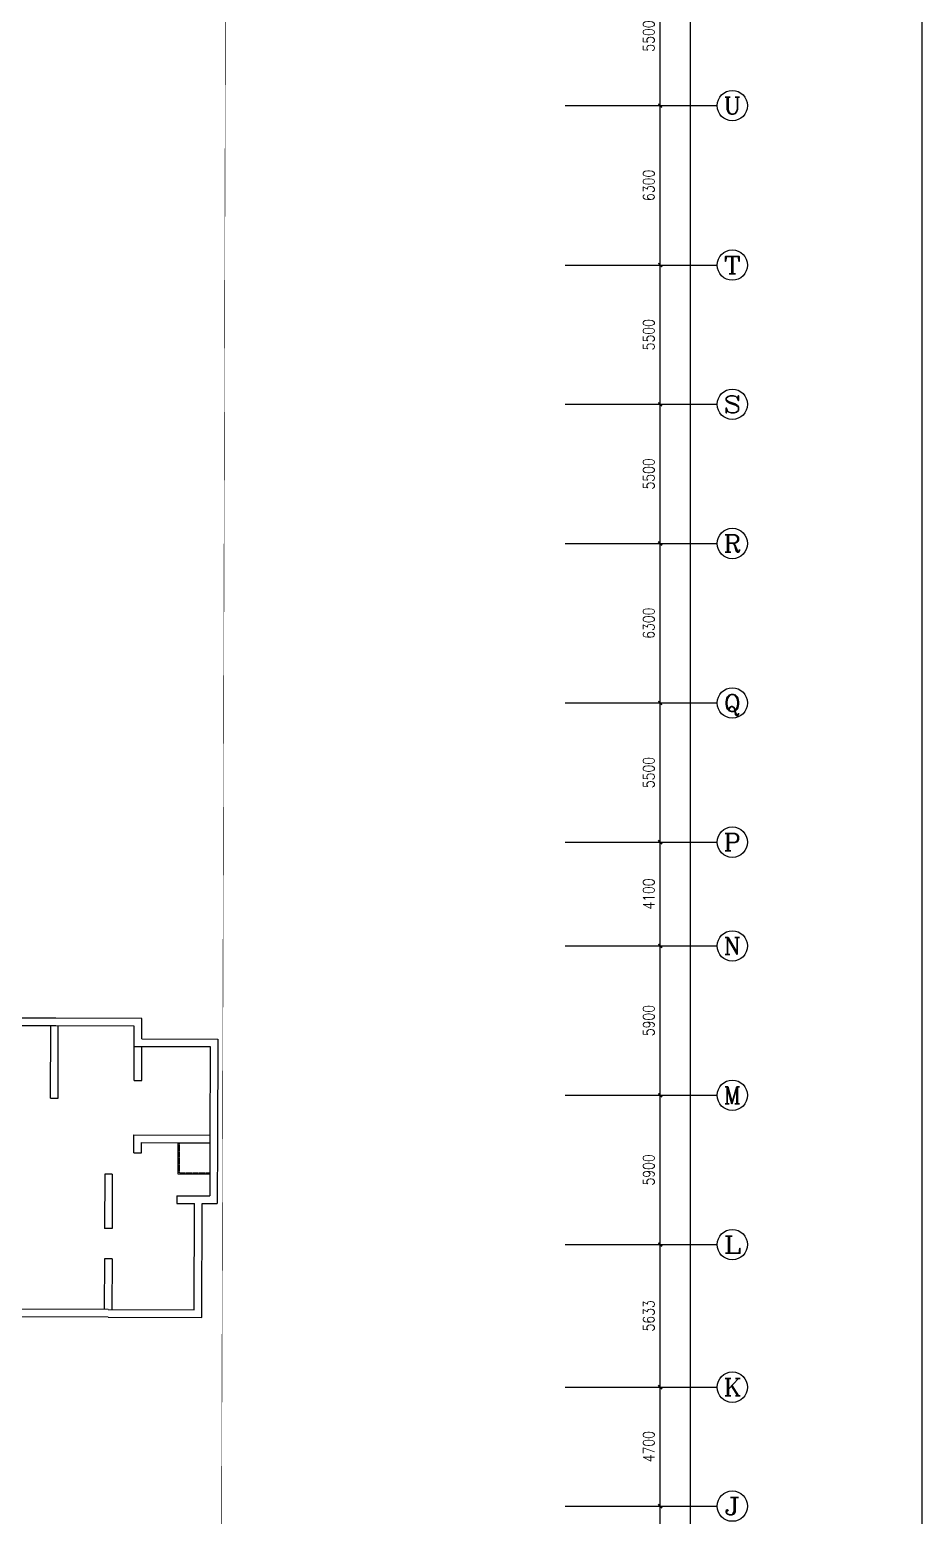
# Model space of a CAD drawing. Extents: x -1348811 to -222202, y -369435 to 53046.
# Drawn here: x -492144 to -456883, y -190593 to -131861 of the extents above; entities that cross this region are included whole.
import ezdxf
from ezdxf.enums import TextEntityAlignment as Align

# ---------------------------------------------------------------- set-up
doc = ezdxf.new("R2010")
doc.units = 0
doc.header["$LTSCALE"] = 10
doc.header["$MEASUREMENT"] = 0
doc.header["$PDMODE"] = 3
doc.linetypes.add('DASH', pattern=[0.35, 0.25, -0.1])
doc.linetypes.add('DASHDOT', pattern=[25.4, 12.7, -6.35, 0, -6.35])
doc.layers.get('0').update_dxf_attribs({"linetype": 'CONTINUOUS'})
doc.layers.get('Defpoints').update_dxf_attribs({"linetype": 'CONTINUOUS'})
for name, color, linetype in [('AXIS', 3, 'CONTINUOUS'), ('AXIS_TEXT', 7, 'CONTINUOUS'), ('JPS-J-0', 6, 'CONTINUOUS'), ('wall', 8, 'CONTINUOUS'), ('图框', 7, 'CONTINUOUS'), ('控制线', 5, 'CONTINUOUS'), ('防火分区', 6, 'CONTINUOUS')]:
    doc.layers.add(name, color=color, linetype=linetype)
doc.styles.add('_TCH_AXIS', font='COMPLEX', dxfattribs={"bigfont": 'GBCBIG'})
doc.styles.add('COMPLEX', font='COMPLEX')
doc.styles.add('DIM_FONT', font='SIMPLEX', dxfattribs={"width": 0.8, "bigfont": 'HZTXT'})
doc.dimstyles.new('DIMN150', dxfattribs={"dimscale": 1.5, "dimtxt": 300, "dimasz": 100, "dimexe": 250, "dimexo": 300, "dimgap": 150, "dimtad": 1, "dimdec": 0, "dimzin": 0, "dimdsep": 46, "dimtxsty": 'DIM_FONT', "dimblk": 'ARCHTICK', "dimcen": 0.09, "dimclrt": 7, "dimazin": 2, "dimtfac": 1, "dimtdec": 0, "dimtix": 1, "dimtmove": 2, "dimatfit": 3, "dimfxl": 0, "dimtolj": 1, "dimtzin": 0, "dimarcsym": 0})

# ---------------------------------------------------------------- blocks, each defined once
blk = doc.blocks.new('_ArchTick')
at = {"color": 0, "linetype": 'ByBlock', "const_width": 0.4}
blk.add_lwpolyline([(-0.5, -0.5), (0.5, 0.5)], dxfattribs=at)
blk = doc.blocks.new('*D212')
at = {"layer": 'AXIS', "color": 0, "lineweight": -2}
for p, q in [((123531, 0), (128406, 0)), ((128031, -211333), (128031, 0)), ((123531, -211333), (128406, -211333))]:
    blk.add_line(p, q, dxfattribs=at)
at = {"layer": 'Defpoints', "color": 0}
for p in [(123081, 0), (128031, 0), (123081, -211333)]:
    blk.add_point(p, dxfattribs=at)
at = {"layer": 'AXIS', "color": 0, "lineweight": -2, "xscale": 150, "yscale": 150, "zscale": 150}
for p, rotation in [((128031, 0), 90), ((128031, -211333), 270)]:
    blk.add_blockref('_ArchTick', p, dxfattribs=dict(at, rotation=rotation))
at = {"layer": 'AXIS', "color": 7, "insert": (127581, -105667), "char_height": 450, "attachment_point": 5, "rotation": 90, "style": 'DIM_FONT'}
blk.add_mtext('\\A1;211333', dxfattribs=at)
blk = doc.blocks.new('*D220')
at = {"layer": 'AXIS', "color": 0, "lineweight": -2}
for p, q in [((123531, -173933), (127206, -173933)), ((126831, -176733), (126831, -173933)), ((123531, -176733), (127206, -176733))]:
    blk.add_line(p, q, dxfattribs=at)
at = {"layer": 'Defpoints', "color": 0}
for p in [(123081, -173933), (126831, -173933), (123081, -176733)]:
    blk.add_point(p, dxfattribs=at)
at = {"layer": 'AXIS', "color": 0, "lineweight": -2, "xscale": 150, "yscale": 150, "zscale": 150}
for p, rotation in [((126831, -173933), 90), ((126831, -176733), 270)]:
    blk.add_blockref('_ArchTick', p, dxfattribs=dict(at, rotation=rotation))
at = {"layer": 'AXIS', "color": 7, "insert": (126381, -175333), "char_height": 450, "attachment_point": 5, "rotation": 90, "style": 'DIM_FONT'}
blk.add_mtext('\\A1;2800', dxfattribs=at)
blk = doc.blocks.new('*D221')
at = {"layer": 'AXIS', "color": 0, "lineweight": -2}
for p, q in [((123531, -169233), (127206, -169233)), ((126831, -173933), (126831, -169233)), ((123531, -173933), (127206, -173933))]:
    blk.add_line(p, q, dxfattribs=at)
at = {"layer": 'Defpoints', "color": 0}
for p in [(123081, -169233), (126831, -169233), (123081, -173933)]:
    blk.add_point(p, dxfattribs=at)
at = {"layer": 'AXIS', "color": 0, "lineweight": -2, "xscale": 150, "yscale": 150, "zscale": 150}
for p, rotation in [((126831, -169233), 90), ((126831, -173933), 270)]:
    blk.add_blockref('_ArchTick', p, dxfattribs=dict(at, rotation=rotation))
at = {"layer": 'AXIS', "color": 7, "insert": (126381, -171583), "char_height": 450, "attachment_point": 5, "rotation": 90, "style": 'DIM_FONT'}
blk.add_mtext('\\A1;4700', dxfattribs=at)
blk = doc.blocks.new('*D222')
at = {"layer": 'AXIS', "color": 0, "lineweight": -2}
for p, q in [((123531, -163600), (127206, -163600)), ((126831, -169233), (126831, -163600)), ((123531, -169233), (127206, -169233))]:
    blk.add_line(p, q, dxfattribs=at)
at = {"layer": 'Defpoints', "color": 0}
for p in [(123081, -163600), (126831, -163600), (123081, -169233)]:
    blk.add_point(p, dxfattribs=at)
at = {"layer": 'AXIS', "color": 0, "lineweight": -2, "xscale": 150, "yscale": 150, "zscale": 150}
for p, rotation in [((126831, -163600), 90), ((126831, -169233), 270)]:
    blk.add_blockref('_ArchTick', p, dxfattribs=dict(at, rotation=rotation))
at = {"layer": 'AXIS', "color": 7, "insert": (126381, -166417), "char_height": 450, "attachment_point": 5, "rotation": 90, "style": 'DIM_FONT'}
blk.add_mtext('\\A1;5633', dxfattribs=at)
blk = doc.blocks.new('*D223')
at = {"layer": 'AXIS', "color": 0, "lineweight": -2}
for p, q in [((123531, -157700), (127206, -157700)), ((126831, -163600), (126831, -157700)), ((123531, -163600), (127206, -163600))]:
    blk.add_line(p, q, dxfattribs=at)
at = {"layer": 'Defpoints', "color": 0}
for p in [(123081, -157700), (126831, -157700), (123081, -163600)]:
    blk.add_point(p, dxfattribs=at)
at = {"layer": 'AXIS', "color": 0, "lineweight": -2, "xscale": 150, "yscale": 150, "zscale": 150}
for p, rotation in [((126831, -157700), 90), ((126831, -163600), 270)]:
    blk.add_blockref('_ArchTick', p, dxfattribs=dict(at, rotation=rotation))
at = {"layer": 'AXIS', "color": 7, "insert": (126381, -160650), "char_height": 450, "attachment_point": 5, "rotation": 90, "style": 'DIM_FONT'}
blk.add_mtext('\\A1;5900', dxfattribs=at)
blk = doc.blocks.new('*D224')
at = {"layer": 'AXIS', "color": 0, "lineweight": -2}
for p, q in [((123531, -151800), (127206, -151800)), ((126831, -157700), (126831, -151800)), ((123531, -157700), (127206, -157700))]:
    blk.add_line(p, q, dxfattribs=at)
at = {"layer": 'Defpoints', "color": 0}
for p in [(123081, -151800), (126831, -151800), (123081, -157700)]:
    blk.add_point(p, dxfattribs=at)
at = {"layer": 'AXIS', "color": 0, "lineweight": -2, "xscale": 150, "yscale": 150, "zscale": 150}
for p, rotation in [((126831, -151800), 90), ((126831, -157700), 270)]:
    blk.add_blockref('_ArchTick', p, dxfattribs=dict(at, rotation=rotation))
at = {"layer": 'AXIS', "color": 7, "insert": (126381, -154750), "char_height": 450, "attachment_point": 5, "rotation": 90, "style": 'DIM_FONT'}
blk.add_mtext('\\A1;5900', dxfattribs=at)
blk = doc.blocks.new('*D225')
at = {"layer": 'AXIS', "color": 0, "lineweight": -2}
for p, q in [((123531, -147700), (127206, -147700)), ((126831, -151800), (126831, -147700)), ((123531, -151800), (127206, -151800))]:
    blk.add_line(p, q, dxfattribs=at)
at = {"layer": 'Defpoints', "color": 0}
for p in [(123081, -147700), (126831, -147700), (123081, -151800)]:
    blk.add_point(p, dxfattribs=at)
at = {"layer": 'AXIS', "color": 0, "lineweight": -2, "xscale": 150, "yscale": 150, "zscale": 150}
for p, rotation in [((126831, -147700), 90), ((126831, -151800), 270)]:
    blk.add_blockref('_ArchTick', p, dxfattribs=dict(at, rotation=rotation))
at = {"layer": 'AXIS', "color": 7, "insert": (126381, -149750), "char_height": 450, "attachment_point": 5, "rotation": 90, "style": 'DIM_FONT'}
blk.add_mtext('\\A1;4100', dxfattribs=at)
blk = doc.blocks.new('*D226')
at = {"layer": 'AXIS', "color": 0, "lineweight": -2}
for p, q in [((123531, -142200), (127206, -142200)), ((126831, -147700), (126831, -142200)), ((123531, -147700), (127206, -147700))]:
    blk.add_line(p, q, dxfattribs=at)
at = {"layer": 'Defpoints', "color": 0}
for p in [(123081, -142200), (126831, -142200), (123081, -147700)]:
    blk.add_point(p, dxfattribs=at)
at = {"layer": 'AXIS', "color": 0, "lineweight": -2, "xscale": 150, "yscale": 150, "zscale": 150}
for p, rotation in [((126831, -142200), 90), ((126831, -147700), 270)]:
    blk.add_blockref('_ArchTick', p, dxfattribs=dict(at, rotation=rotation))
at = {"layer": 'AXIS', "color": 7, "insert": (126381, -144950), "char_height": 450, "attachment_point": 5, "rotation": 90, "style": 'DIM_FONT'}
blk.add_mtext('\\A1;5500', dxfattribs=at)
blk = doc.blocks.new('*D227')
at = {"layer": 'AXIS', "color": 0, "lineweight": -2}
for p, q in [((123531, -135900), (127206, -135900)), ((126831, -142200), (126831, -135900)), ((123531, -142200), (127206, -142200))]:
    blk.add_line(p, q, dxfattribs=at)
at = {"layer": 'Defpoints', "color": 0}
for p in [(123081, -135900), (126831, -135900), (123081, -142200)]:
    blk.add_point(p, dxfattribs=at)
at = {"layer": 'AXIS', "color": 0, "lineweight": -2, "xscale": 150, "yscale": 150, "zscale": 150}
for p, rotation in [((126831, -135900), 90), ((126831, -142200), 270)]:
    blk.add_blockref('_ArchTick', p, dxfattribs=dict(at, rotation=rotation))
at = {"layer": 'AXIS', "color": 7, "insert": (126381, -139050), "char_height": 450, "attachment_point": 5, "rotation": 90, "style": 'DIM_FONT'}
blk.add_mtext('\\A1;6300', dxfattribs=at)
blk = doc.blocks.new('*D228')
at = {"layer": 'AXIS', "color": 0, "lineweight": -2}
for p, q in [((123531, -130400), (127206, -130400)), ((126831, -135900), (126831, -130400)), ((123531, -135900), (127206, -135900))]:
    blk.add_line(p, q, dxfattribs=at)
at = {"layer": 'Defpoints', "color": 0}
for p in [(123081, -130400), (126831, -130400), (123081, -135900)]:
    blk.add_point(p, dxfattribs=at)
at = {"layer": 'AXIS', "color": 0, "lineweight": -2, "xscale": 150, "yscale": 150, "zscale": 150}
for p, rotation in [((126831, -130400), 90), ((126831, -135900), 270)]:
    blk.add_blockref('_ArchTick', p, dxfattribs=dict(at, rotation=rotation))
at = {"layer": 'AXIS', "color": 7, "insert": (126381, -133150), "char_height": 450, "attachment_point": 5, "rotation": 90, "style": 'DIM_FONT'}
blk.add_mtext('\\A1;5500', dxfattribs=at)
blk = doc.blocks.new('*D229')
at = {"layer": 'AXIS', "color": 0, "lineweight": -2}
for p, q in [((123531, -124900), (127206, -124900)), ((126831, -130400), (126831, -124900)), ((123531, -130400), (127206, -130400))]:
    blk.add_line(p, q, dxfattribs=at)
at = {"layer": 'Defpoints', "color": 0}
for p in [(123081, -124900), (126831, -124900), (123081, -130400)]:
    blk.add_point(p, dxfattribs=at)
at = {"layer": 'AXIS', "color": 0, "lineweight": -2, "xscale": 150, "yscale": 150, "zscale": 150}
for p, rotation in [((126831, -124900), 90), ((126831, -130400), 270)]:
    blk.add_blockref('_ArchTick', p, dxfattribs=dict(at, rotation=rotation))
at = {"layer": 'AXIS', "color": 7, "insert": (126381, -127650), "char_height": 450, "attachment_point": 5, "rotation": 90, "style": 'DIM_FONT'}
blk.add_mtext('\\A1;5500', dxfattribs=at)
blk = doc.blocks.new('*D230')
at = {"layer": 'AXIS', "color": 0, "lineweight": -2}
for p, q in [((123531, -118600), (127206, -118600)), ((126831, -124900), (126831, -118600)), ((123531, -124900), (127206, -124900))]:
    blk.add_line(p, q, dxfattribs=at)
at = {"layer": 'Defpoints', "color": 0}
for p in [(123081, -118600), (126831, -118600), (123081, -124900)]:
    blk.add_point(p, dxfattribs=at)
at = {"layer": 'AXIS', "color": 0, "lineweight": -2, "xscale": 150, "yscale": 150, "zscale": 150}
for p, rotation in [((126831, -118600), 90), ((126831, -124900), 270)]:
    blk.add_blockref('_ArchTick', p, dxfattribs=dict(at, rotation=rotation))
at = {"layer": 'AXIS', "color": 7, "insert": (126381, -121750), "char_height": 450, "attachment_point": 5, "rotation": 90, "style": 'DIM_FONT'}
blk.add_mtext('\\A1;6300', dxfattribs=at)
blk = doc.blocks.new('*D231')
at = {"layer": 'AXIS', "color": 0, "lineweight": -2}
for p, q in [((123531, -113100), (127206, -113100)), ((126831, -118600), (126831, -113100)), ((123531, -118600), (127206, -118600))]:
    blk.add_line(p, q, dxfattribs=at)
at = {"layer": 'Defpoints', "color": 0}
for p in [(123081, -113100), (126831, -113100), (123081, -118600)]:
    blk.add_point(p, dxfattribs=at)
at = {"layer": 'AXIS', "color": 0, "lineweight": -2, "xscale": 150, "yscale": 150, "zscale": 150}
for p, rotation in [((126831, -113100), 90), ((126831, -118600), 270)]:
    blk.add_blockref('_ArchTick', p, dxfattribs=dict(at, rotation=rotation))
at = {"layer": 'AXIS', "color": 7, "insert": (126381, -115850), "char_height": 450, "attachment_point": 5, "rotation": 90, "style": 'DIM_FONT'}
blk.add_mtext('\\A1;5500', dxfattribs=at)
blk = doc.blocks.new('_AXISO')
blk.add_circle((0, 0), 0.5)
at = {"layer": 'AXIS_TEXT', "style": 'COMPLEX', "width": 1.041667}
blk.add_attdef('A', text='', height=0.56, dxfattribs=at).set_placement((-0.25, -0.28), (0.25, -0.28), align=Align.FIT)
blk = doc.blocks.new('zzzz')
at = {"layer": 'JPS-J-0'}
blk.add_lwpolyline([(83789, -155261), (85039, -155265), (85036, -156515), (83786, -156511)], close=True, dxfattribs=at)
at = {"layer": 'JPS-J-0', "linetype": 'DASH'}
blk.add_lwpolyline([(83839, -155262), (85039, -155265), (85036, -156465), (83836, -156462)], close=True, dxfattribs=at)
at = {"layer": 'wall'}
for p, q in [((78954, -150347), (75254, -150336)), ((82354, -150357), (78954, -150347)), ((78953, -150647), (74953, -150635)), ((78744, -153496), (78753, -150646)), ((82053, -150656), (78953, -150647)), ((79044, -153497), (79053, -150647)), ((82051, -151456), (82053, -150656)), ((82351, -151157), (82354, -150357)), ((82047, -152806), (82051, -151456)), ((82051, -151456), (85051, -151465)), ((82347, -152807), (82351, -151457)), ((82351, -151157), (85351, -151166)), ((85051, -151465), (85040, -155155)), ((85351, -151166), (85340, -155156)), ((82047, -152806), (82347, -152807)), ((78744, -153496), (79044, -153497)), ((82038, -155656), (82040, -154956)), ((82040, -154956), (85040, -154965)), ((82338, -155657), (82339, -155257)), ((82339, -155257), (85039, -155265)), ((85040, -155155), (85033, -157365)), ((85340, -155156), (85332, -157666)), ((82038, -155656), (82338, -155657)), ((80886, -156503), (80879, -158653)), ((81186, -156504), (80886, -156503)), ((81186, -156504), (81179, -158654)), ((83733, -157361), (83732, -157661)), ((83733, -157361), (84633, -157364)), ((84633, -157364), (85033, -157365)), ((83732, -157661), (84432, -157663)), ((84420, -161863), (84432, -157663)), ((84719, -162164), (84732, -157664)), ((84732, -157664), (85332, -157666)), ((81179, -158654), (80879, -158653)), ((80876, -159853), (80870, -161853)), ((81176, -159854), (80876, -159853)), ((81176, -159854), (81170, -161854)), ((81020, -161853), (77020, -161841)), ((81020, -161853), (84420, -161863)), ((81019, -162153), (76719, -162140)), ((81019, -162153), (84719, -162164))]:
    blk.add_line(p, q, dxfattribs=at)
blk = doc.blocks.new('zzzzz')
at = {"layer": 'AXIS'}
for p, q in [((123080.8, -118600), (129080.8, -118600)), ((123080.8, -124900), (129080.8, -124900)), ((123080.8, -130400), (129080.8, -130400)), ((123080.8, -135900), (129080.8, -135900)), ((123080.8, -142200), (129080.8, -142200)), ((123080.8, -147700), (129080.8, -147700)), ((123080.8, -151800), (129080.8, -151800)), ((123080.8, -157700), (129080.8, -157700)), ((123080.8, -163600), (129080.8, -163600)), ((123080.8, -169233.4), (129080.8, -169233.4)), ((123080.8, -173933.4), (129080.8, -173933.4))]:
    blk.add_line(p, q, dxfattribs=at)
ref = blk.add_blockref('_AXISO', (129680.8, -118600), dxfattribs=dict(at, xscale=1200, yscale=1200, zscale=1200))
ref.add_attrib('A', 'U', dxfattribs={"layer": 'AXIS_TEXT', "height": 678.8, "style": '_TCH_AXIS', "width": 1.05}).set_placement((129341.4, -118939.4), (130020.2, -118939.4), align=Align.FIT)
ref = blk.add_blockref('_AXISO', (129680.8, -124900), dxfattribs=dict(at, xscale=1200, yscale=1200, zscale=1200))
ref.add_attrib('A', 'T', dxfattribs={"layer": 'AXIS_TEXT', "height": 678.8, "style": '_TCH_AXIS', "width": 1.4}).set_placement((129341.4, -125239.4), (130020.2, -125239.4), align=Align.FIT)
ref = blk.add_blockref('_AXISO', (129680.8, -130400), dxfattribs=dict(at, xscale=1200, yscale=1200, zscale=1200))
ref.add_attrib('A', 'S', dxfattribs={"layer": 'AXIS_TEXT', "height": 678.8, "style": '_TCH_AXIS', "width": 1.5}).set_placement((129341.4, -130739.4), (130020.2, -130739.4), align=Align.FIT)
ref = blk.add_blockref('_AXISO', (129680.8, -135900), dxfattribs=dict(at, xscale=1200, yscale=1200, zscale=1200))
ref.add_attrib('A', 'R', dxfattribs={"layer": 'AXIS_TEXT', "height": 678.8, "style": '_TCH_AXIS', "width": 1.166667}).set_placement((129341.4, -136239.4), (130020.2, -136239.4), align=Align.FIT)
ref = blk.add_blockref('_AXISO', (129680.8, -142200), dxfattribs=dict(at, xscale=1200, yscale=1200, zscale=1200))
ref.add_attrib('A', 'Q', dxfattribs={"layer": 'AXIS_TEXT', "height": 678.8, "style": '_TCH_AXIS', "width": 1.3125}).set_placement((129341.4, -142539.4), (130020.2, -142539.4), align=Align.FIT)
ref = blk.add_blockref('_AXISO', (129680.8, -147700), dxfattribs=dict(at, xscale=1200, yscale=1200, zscale=1200))
ref.add_attrib('A', 'P', dxfattribs={"layer": 'AXIS_TEXT', "height": 678.8, "style": '_TCH_AXIS', "width": 1.235294}).set_placement((129341.4, -148039.4), (130020.2, -148039.4), align=Align.FIT)
ref = blk.add_blockref('_AXISO', (129680.8, -151800), dxfattribs=dict(at, xscale=1200, yscale=1200, zscale=1200))
ref.add_attrib('A', 'N', dxfattribs={"layer": 'AXIS_TEXT', "height": 678.8, "style": '_TCH_AXIS', "width": 1.105263}).set_placement((129341.4, -152139.4), (130020.2, -152139.4), align=Align.FIT)
ref = blk.add_blockref('_AXISO', (129680.8, -157700), dxfattribs=dict(at, xscale=1200, yscale=1200, zscale=1200))
ref.add_attrib('A', 'M', dxfattribs={"layer": 'AXIS_TEXT', "height": 678.8, "style": '_TCH_AXIS'}).set_placement((129341.4, -158039.4), (130020.2, -158039.4), align=Align.FIT)
ref = blk.add_blockref('_AXISO', (129680.8, -163600), dxfattribs=dict(at, xscale=1200, yscale=1200, zscale=1200))
ref.add_attrib('A', 'L', dxfattribs={"layer": 'AXIS_TEXT', "height": 678.8, "style": '_TCH_AXIS', "width": 1.4}).set_placement((129341.4, -163939.4), (130020.2, -163939.4), align=Align.FIT)
ref = blk.add_blockref('_AXISO', (129680.8, -169233.4), dxfattribs=dict(at, xscale=1200, yscale=1200, zscale=1200))
ref.add_attrib('A', 'K', dxfattribs={"layer": 'AXIS_TEXT', "height": 678.8, "style": '_TCH_AXIS', "width": 1.105263}).set_placement((129341.4, -169572.8), (130020.2, -169572.8), align=Align.FIT)
ref = blk.add_blockref('_AXISO', (129680.8, -173933.4), dxfattribs=dict(at, xscale=1200, yscale=1200, zscale=1200))
ref.add_attrib('A', 'J', dxfattribs={"layer": 'AXIS_TEXT', "height": 678.8, "style": '_TCH_AXIS', "width": 1.909091}).set_placement((129341.4, -174272.8), (130020.2, -174272.8), align=Align.FIT)
for p1, p2, distance, picture, middle in [((123080.8, -211333.4), (123080.8, 0), -4950, '*D212', (127580.8, -105666.7)), ((123080.8, -118600), (123080.8, -113100), -3750, '*D231', (126380.8, -115850)), ((123080.8, -124900), (123080.8, -118600), -3750, '*D230', (126380.8, -121750)), ((123080.8, -130400), (123080.8, -124900), -3750, '*D229', (126380.8, -127650)), ((123080.8, -135900), (123080.8, -130400), -3750, '*D228', (126380.8, -133150)), ((123080.8, -142200), (123080.8, -135900), -3750, '*D227', (126380.8, -139050)), ((123080.8, -147700), (123080.8, -142200), -3750, '*D226', (126380.8, -144950)), ((123080.8, -151800), (123080.8, -147700), -3750, '*D225', (126380.8, -149750)), ((123080.8, -157700), (123080.8, -151800), -3750, '*D224', (126380.8, -154750)), ((123080.8, -163600), (123080.8, -157700), -3750, '*D223', (126380.8, -160650)), ((123080.8, -169233.4), (123080.8, -163600), -3750, '*D222', (126380.8, -166416.7)), ((123080.8, -173933.4), (123080.8, -169233.4), -3750, '*D221', (126380.8, -171583.4)), ((123080.8, -176733.4), (123080.8, -173933.4), -3750, '*D220', (126380.8, -175333.4))]:
    dim = blk.add_aligned_dim(p1=p1, p2=p2, distance=distance, dimstyle='DIMN150', dxfattribs=at)
    dim.commit()
    dim.dimension.update_dxf_attribs({"geometry": picture, "text_midpoint": middle})

msp = doc.modelspace()

# ---------------------------------------------------------------- linework, layer by layer
at = {"layer": '图框'}
msp.add_lwpolyline([(-456883.3, 53046), (-695183.1, 53046), (-695183.1, -279284.6), (-456883.3, -279284.6)], close=True, dxfattribs=at)
at = {"layer": '控制线', "color": 1, "linetype": 'DASHDOT', "ltscale": 0.1, "const_width": 20}
msp.add_lwpolyline([(-596505.6, -14825.6), (-490113.6, 21088.3), (-484038.8, 16611.3), (-484686, -239220.3), (-493861.2, -248362.2), (-596766.1, -248247.3)], close=True, dxfattribs=at)

# ---------------------------------------------------------------- block references
at = {"layer": 'AXIS'}
msp.add_blockref('zzzzz', (-594067.7, -16259.4), dxfattribs=at)
at = {"layer": '防火分区'}
msp.add_blockref('zzzz', (-570067.7, -20571.7), dxfattribs=at)

doc.saveas('drawing.dxf')
